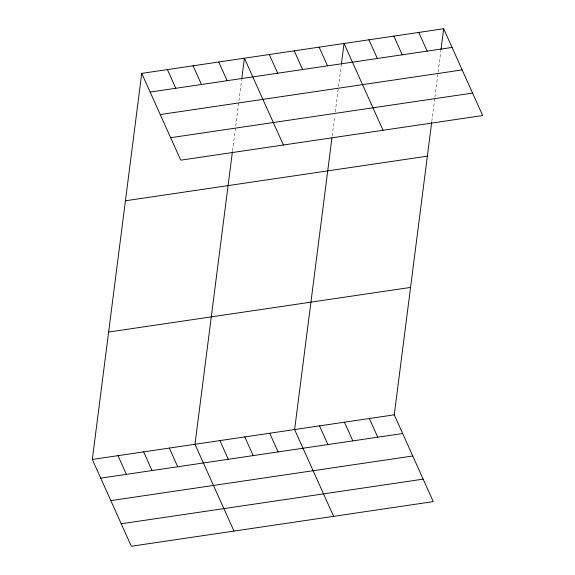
<?xml version="1.0" encoding="UTF-8"?>
<svg xmlns="http://www.w3.org/2000/svg" width="575" height="575" viewBox="0 0 575 575"><rect width="100%" height="100%" fill="white"/><g stroke="black" fill="none" stroke-linecap="round" stroke-linejoin="round"><path stroke-width="0.43" stroke-dasharray="2.88 2.16" d="M232.523 150.938L241.622 79.875M332.163 136.21L334.715 116.279M335.268 111.945L338.373 87.68M338.488 86.811L341.255 65.147M431.796 121.483L434.793 98.088M434.908 97.218L440.896 50.42"/><path stroke-width="0.86" d="M431.688 122.353L394.256 414.827L433.262 501.623L131.33 546.25L92.323 459.454L141.737 73.377L443.67 28.75L482.677 115.546L180.744 160.173L141.737 73.377M232.415 151.807L194.982 444.281L233.989 531.077M241.73 79.005L244.397 58.204L283.403 145.001M331.94 137.95L294.616 429.554L333.622 516.35M341.37 64.278L344.03 43.477L383.043 130.273M441.003 49.551L443.67 28.75M150.14 92.072L452.072 47.438M160.238 114.547L462.171 69.913M170.646 137.698L472.578 93.071M125.429 200.783L427.362 156.156M108.632 332.048L410.564 287.421M92.323 459.454L394.256 414.827M100.726 478.141L402.658 433.514M110.824 500.617L412.757 455.989M121.232 523.775L423.164 479.147M418.758 32.43L427.16 51.125M393.853 36.11L402.248 54.805M368.942 39.797L377.344 58.485M319.125 47.157L327.52 65.852M294.213 50.837L302.615 69.532M269.301 54.524L277.703 73.212M218.73 61.999L227.132 80.687M369.344 418.507L377.746 437.194M193.063 65.794L201.466 84.482M344.439 422.187L352.834 440.881M167.404 69.582L175.799 88.277M319.527 425.867L327.93 444.561M269.711 433.234L278.106 451.921M244.799 436.914L253.201 455.608M219.887 440.594L228.289 459.288M169.316 448.069L177.718 466.763M143.649 451.864L152.052 470.558M117.99 455.659L126.385 474.346"/></g></svg>
